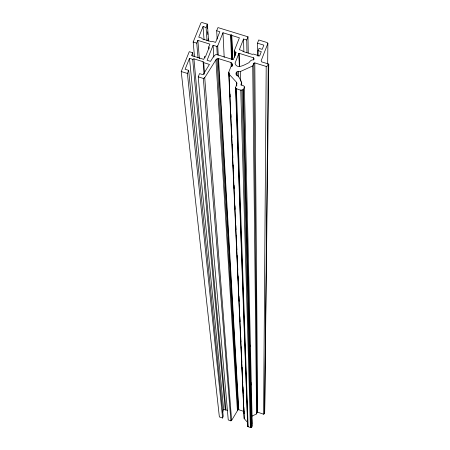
<?xml version="1.0" encoding="UTF-8"?>
<svg xmlns="http://www.w3.org/2000/svg" width="450" height="450" viewBox="0 0 450 450"><rect width="100%" height="100%" fill="white"/><g stroke="black" fill="none" stroke-linecap="round" stroke-linejoin="round"><path stroke-width="0.67" d="M251.938 416.171L256.579 413.91L257.13 412.369L257.664 412.194L263.599 414.208L266.203 66.437L268.239 65.464L268.774 64.086L261.664 61.886L261.146 60.767L267.874 43.38L267.255 42.587L258.722 39.966L257.473 43.178L257.524 55.834M267.671 64.468L267.874 43.38M263.599 414.208L264.656 413.662L268.239 65.464M268.774 64.086L264.656 413.662M253.974 58.32L253.164 59.906C251.207 59.619 249.975 61.324 248.963 62.685C245.244 64.294 236.835 70.071 235.041 63.225L238.95 53.274L253.614 57.808L253.986 59.726M266.203 66.437L254.807 62.91L253.778 63.225L252.72 65.947L240.458 71.499L238.438 71.28L237.049 71.786L236.177 72.883L236.126 74.228L236.745 75.313L238.449 76.207L241.667 82.136L240.885 84.96L243.714 85.843L244.417 86.895L252.276 425.689L251.786 427.061L250.391 427.5L248.119 426.724L247.68 426.15L235.564 87.739L236.942 83.402L236.666 82.457L228.808 73.823L229.129 73.013L228.718 72.248L230.895 66.712L231.761 66.352L232.301 64.974L231.919 63.585L231.041 62.511L218.548 58.635L216.962 58.894L215.921 59.856L204.727 77.687L203.344 78.441L198.231 76.843L199.53 73.609L203.102 74.722L209.424 64.412L203.698 62.629L203.074 61.695L193.939 58.86L192.69 59.338L189.512 58.348L185.096 69.266L188.662 70.38L223.234 416.284L222.604 418.022L219.369 416.919L181.226 71.528L189.27 51.671L192.696 52.734L193.016 56.227M247.798 422.674L244.232 418.635L244.305 417.848M222.502 412.571L223.627 409.489L189.512 58.348M258.148 56.284L258.126 50.664L259.014 48.381L262.204 49.365L263.841 45.141L257.473 43.178M251.786 427.061L243.467 89.336L244.417 86.895M246.966 52.65L246.729 39.999L243.551 39.021L239.344 49.725L242.269 50.631L242.837 51.452L252.276 54.366L253.299 54.039L259.633 55.997L261.321 51.649L258.126 50.664M246.729 39.999L247.978 36.816L217.946 27.579L216.681 30.746L217.164 39.156M234.461 57.223L234.236 50.906L239.4 37.806L231.789 35.46L231.525 34.971L230.569 35.089L222.969 32.749L217.71 45.928L218.239 55.052M198.011 57.819L196.757 43.121L197.859 40.387L209.891 44.111L208.794 46.845L209.104 47.638L205.718 56.098L204.885 56.514L203.737 59.383L191.537 55.592L192.696 52.734M217.71 45.928L216.776 46.417L213.097 45.276L207.09 60.3L210.516 61.363L213.677 56.273L215.629 54.647L217.108 54.697L233.291 59.709L236.177 52.38L234.877 51.818L234.236 50.906M207.039 40.77L206.083 27.456L203.057 26.522L198.759 37.159L201.791 38.098L202.174 38.863L211.545 41.754L212.406 41.406L215.578 42.384L219.842 31.719L216.681 30.746M222.604 418.022L187.419 73.462L188.662 70.38M206.083 27.456L207.405 24.182L201.943 22.5L200.886 22.995L193.179 42.013L194.507 56.706M198.231 76.843L228.246 419.946L230.906 420.857L231.626 420.435L237.938 409.849L238.764 409.708L243.979 411.48M235.564 87.739L235.834 88.436C238.123 89.212 241.239 91.26 243.467 89.336M223.627 409.489L227.728 410.394M193.179 42.013L196.757 43.121M181.226 71.528L187.419 73.462M192.69 59.338L225.287 410.057M193.939 58.86L225.939 409.787M197.859 40.387L199.384 58.579M203.344 78.441L230.906 420.857M203.074 61.695L204.069 74.312M203.698 62.629L204.519 73.125M204.727 77.687L231.626 420.435M203.057 26.522L204.058 39.831M204.885 56.514L204.992 57.915M207.405 24.182L208.575 41.006M208.794 46.845L208.941 48.949M207.112 24.092L207.405 28.299M207.653 31.804L207.849 34.605M208.142 38.812L208.288 40.916M213.097 45.276L213.857 57.195M215.921 59.856L237.398 410.394M216.776 46.417L217.271 54.833M216.962 58.894L237.938 409.849M218.548 58.635L238.764 409.708M218.002 58.629L238.483 409.702M222.969 32.749L224.19 57.319M229.129 73.013L229.281 76.522M229.618 84.251L229.714 86.355M230.051 94.084L230.175 96.891M230.484 103.916L230.608 106.723M230.951 114.452L231.075 117.259M231.384 124.284L231.536 127.794M231.846 134.814L231.969 137.627M232.279 144.647L232.436 148.162M232.746 155.183L232.869 157.995M233.179 165.015L233.331 168.531M233.64 175.551L233.764 178.357M234.073 185.383L234.225 188.893M234.506 195.216L234.658 198.726M234.968 205.751L235.125 209.261M235.401 215.584L235.586 219.797M235.834 225.416L236.019 229.629M236.267 235.249L236.486 240.165M236.734 245.784L236.919 249.998M237.167 255.617L237.381 260.533M237.628 266.147L237.814 270.366M238.061 275.979L238.275 280.896M238.523 286.515L238.708 290.728M238.956 296.348L239.175 301.264M239.422 306.883L239.636 311.799M239.856 316.716L240.069 321.632M240.317 327.251L240.536 332.168M240.75 337.084L240.969 342M241.183 346.916L241.431 352.536M241.616 356.749L241.864 362.368M242.078 367.284L242.325 372.898M242.511 377.111L242.758 382.731M242.944 386.944L243.225 393.266M243.411 397.479L243.686 403.802M243.844 407.312L244.119 413.634M228.982 74.413L244.232 418.635M228.718 72.248L244.142 418.303M231.041 62.511L231.21 66.718M231.525 34.971L232.47 59.529M231.019 34.813L231.981 59.377M232.217 64.125L232.301 66.229M231.919 63.585L232.003 65.689M230.569 35.089L231.547 59.642M231.789 35.46L232.706 59.349M234.523 51.452L234.697 56.363M235.834 88.436L247.821 426.538M236.666 82.457L236.784 85.967M236.177 72.883L236.25 74.987M235.305 52.11L235.401 54.917M236.407 88.768L248.119 426.724M234.877 51.818L235.024 56.031M237.049 71.786L237.189 75.999M238.438 71.28L238.612 76.899M239.068 53.308L239.456 66.656M238.95 53.274L239.344 66.623M241.667 82.136L241.757 84.977M240.458 71.499L240.733 81.332M240.778 90.129L250.391 427.5M242.966 89.758L251.528 427.292M241.948 90.112L250.999 427.489M249.975 345.026L250.009 346.427M250.431 363.988L250.464 365.394M250.875 382.252L250.942 385.059M251.331 401.214L251.398 404.027M251.775 419.479L251.876 423.692M243.551 39.021L243.844 51.66M247.978 36.816L248.254 52.982M252.72 65.947L256.579 413.91M253.778 63.225L257.13 412.369M253.614 57.808L253.631 59.917M254.807 62.91L257.664 412.194"/></g></svg>
